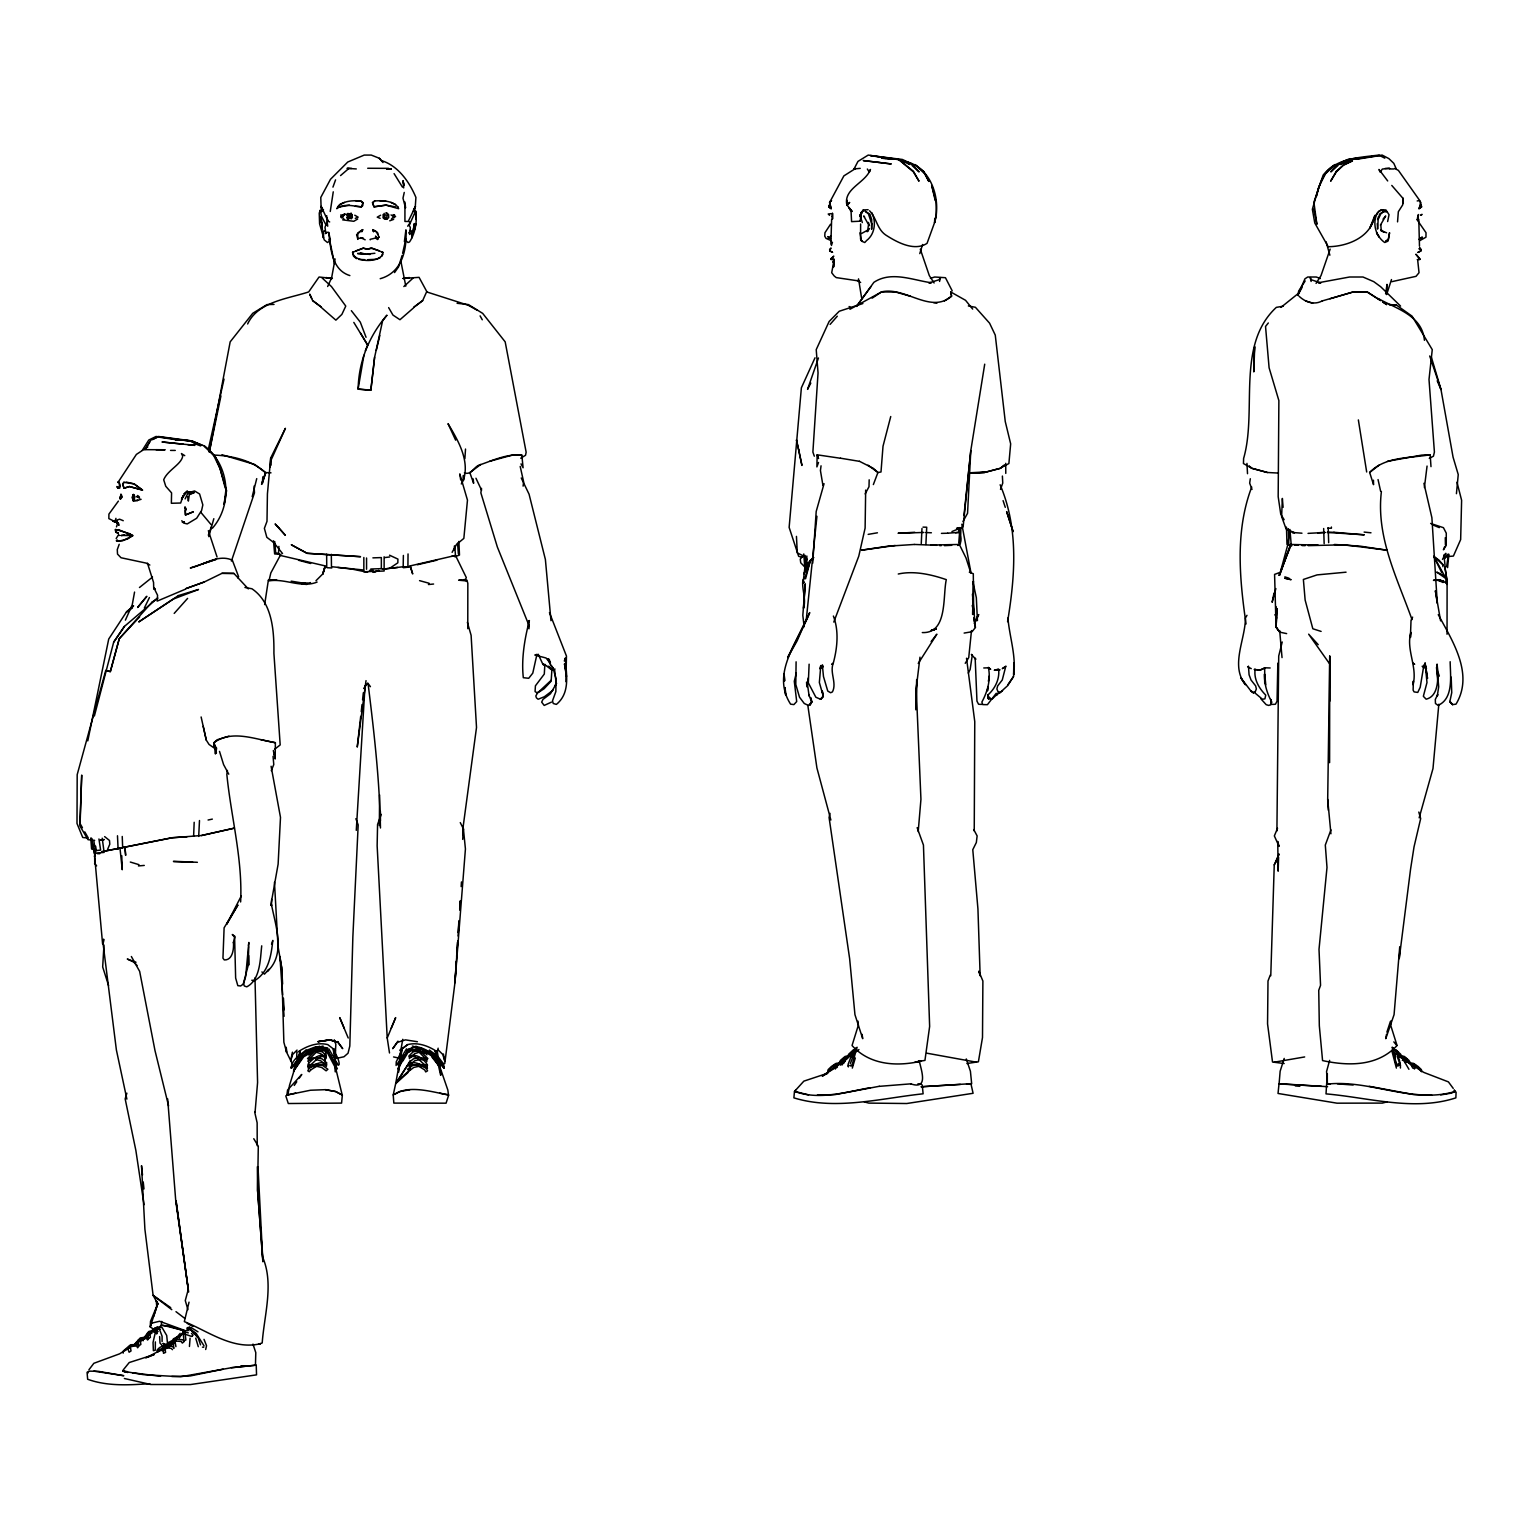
<?xml version="1.0" encoding="UTF-8"?>
<svg xmlns="http://www.w3.org/2000/svg" width="1540" height="1540" viewBox="0 0 1540 1540"><rect width="100%" height="100%" fill="white"/><g stroke="black" fill="none" stroke-linecap="round" stroke-linejoin="round"><path stroke-width="1.5" d="M240.625 901.959C242.723 858.954 231.058 817.028 226.842 774.505L227.4 770.443M1276.91 830.946L1278.72 656.001L1282.223 641.988M1327.307 1084.256L1327.307 1073.63L1326.017 1093.881C1368.406 1097.52 1414.047 1111.553 1455.858 1097.866L1456.089 1092.014M1329.598 762.685L1329.732 656.078L1327.692 799.491L1330.926 833.775M102.602 943.904L94.749 857.626M1275.967 618.233L1276.005 606.568M1427.06 466.062L1424.404 487.545M1447.042 634.249L1447.1 580.734L1444.77 566.354L1446.002 573.958M155.347 1341.898L155.29 1350.176L153.384 1350.696L153.037 1342.495L155.655 1331.08L156.656 1333.948L157.311 1332.851L153.403 1330.483L148.764 1331.503L143.143 1338.857L143.162 1340.801M182.99 1331.503L183.972 1340.878L185.878 1339.954L184.896 1331.657M974.243 830.946L974.762 721.606L966.523 658.215M1248.459 666.127L1249.075 674.751L1251.057 680.064L1255.658 685.897L1256.37 688.957L1255.158 691.903L1253.387 692.75L1250.711 690.729L1240.855 677.87L1245.456 684.722C1230.017 665.626 1245.437 639.447 1245.417 618.002L1246.996 615.307M1313.851 208.94L1316.893 224.32L1313.889 202.26L1323.149 175.117C1336.393 158.158 1359.204 157.542 1378.781 155.078L1384.806 158.177M1446.772 584.449L1447.1 580.734M188.188 1328.539L190.575 1327.615L189.362 1328.192M379.341 825.652L379.61 794.967M971.682 1083.833L970.412 1071.243L966.273 1058.943M408.042 553.938L407.908 567.201L403.326 567.721M865.673 490.105L865.114 528.104L858.762 556.19L833.794 622.064M833.775 258.662L833.66 266.959L833.949 262.281M1410.39 637.483L1411.025 620.37L1412.623 617.116M403.172 566.778L403.384 555.44M915.8 709.805L916.666 679.544M1276.044 861.707L1279.066 854.007L1274.254 864.845L1270.77 975.763M271.656 899.399L271.483 905.751L271.464 904.558C275.583 925.887 286.017 954.569 267.228 971.528L268.922 969.334L264.457 974.146L261.916 971.952M809.116 664.183L808.327 682.855L815.854 697.235L820.512 699.256L823.303 696.311L819.357 682.528L820.801 665.53L819.877 668.572M869.176 479.806L869.003 486.698L865.153 493.936M972.587 614.46L973.492 581.235M916.05 708.015L916.858 680.045M958.765 542.85L959.978 527.643L956.552 528.22M248.729 946.676L248.19 965.522L243.397 983.54L244.34 985.985L246.785 986.832C260.453 979.767 260.202 958.9 261.723 945.829M796.103 661.815L795.795 684.472L799.529 697.235L804.265 703.491L808.404 705.435L811.696 701.971L808.769 694.521L809.135 695.965L807.461 684.376L808.173 678.043M960.421 543.447L960.902 528.355M296.642 1058.827L296.873 1052.128M410.025 1068.914L410.294 1061.002L395.664 1083.679L393.22 1094.921L393.836 1103.102L446.08 1103.179L448.621 1095.229M187.514 1330.733L187.668 1328.789L191.287 1327.692L197.986 1331.831M123.181 1353.14L123.258 1351.023L130.573 1344.767L137.618 1344.516L138.638 1346.383L137.618 1347.808L136.694 1346.037L129.841 1346.383L124.836 1350.599M233.464 942.442C233.926 948.582 232.81 960.382 224.263 959.94L222.953 958.169L224.109 927.812L237.93 904.981L226.746 924.173L241.241 896.03M120.967 494.321L120.178 499.153L120.948 494.321L121.949 497.535L121.41 494.744M193.617 836.182L194.175 822.302M565.931 681.681L566.451 656.059L549.453 612.593M356.452 258.662L353.488 256.141L352.564 252.329L363.228 248.19L367.694 249.211L372.18 248.19L382.844 252.329L382.921 254.35C377.666 263.07 356.221 261.993 353.161 254.196M1386.616 293.639L1387.02 284.361L1385.615 293.87M1399.745 946.696L1394.066 1014.668L1385.769 1038.672L1386.501 1034.341M333.256 191.826L330.253 211.481M1277.834 663.163L1277.045 701.201L1275.409 704.261L1272.444 704.415M921.266 543.524L921.979 528.49M925.887 544.467L926.714 527.219L922.999 527.123M198.698 836.432L199.488 820.531M278.528 553.091L278.913 546.411M934.78 218.295L934.53 222.722L927.042 243.359C914.24 251.752 896.838 242.203 885.558 234.888C877.069 228.998 876.472 217.948 869.58 210.807M152.941 1330.56L157.022 1327.018L162.047 1327.519L166.705 1335.469L167.552 1343.919M356.279 830.349L365.038 685.704M1400.438 1068.029C1400.534 1060.829 1397.281 1052.802 1392.43 1047.469M457.803 940.728L454.935 982.79L444.791 1063.447L443.097 1063.793M458.092 936.012L458.978 921.902M459.709 910.14L460.287 900.727M461.153 886.616L461.461 881.919M456.321 961.268L454.935 982.79L465.427 848.944L463.405 828.809L460.267 822.591M456.629 956.475L457.553 942.134M458.15 932.566L458.92 920.612M459.69 908.658L460.152 901.478M398.571 1070.146L399.014 1063.543M399.303 1059.154L402.749 1039.307M1005.928 666.127L1002.309 668.649L1005.697 666.628L1002.27 679.987L997.67 685.897L996.9 688.957L998.093 691.903L999.845 692.75L1007.661 685.647L1013.474 676.599C1016.65 656.733 1009.566 637.522 1007.911 618.002M1448.87 554.227L1447.6 567.625M394.336 217.333L394.51 214.792M463.733 475.436L463.425 480.23L461.307 483.964M464.887 458.631L465.523 449.045M812.716 563.197L816.2 511.453L824.054 483.695M1410.524 637.175L1410.852 632.382C1405.808 649.803 1417.763 666.974 1413.046 684.722L1413.374 681.007L1413.123 690.132L1414.105 691.903L1417.763 692.423L1420.207 687.264L1423.923 664.856M1014.013 668.668L1013.609 674.578L1013.84 662.739M262.82 476.822L262.339 483.464L265.554 472.645L254.697 464.464L221.972 454.743M871.794 212.674C876.337 221.664 874.951 234.176 866.635 240.49L864.768 242.512L861.553 241.164L860.552 238.97L860.629 223.993M859.994 232.79L861.149 239.316M1419.476 246.246L1418.802 219.354M860.206 168.361L854.046 168.938L857.972 161.411L868.213 155.078L898.648 159.467L910.044 164.549L909.004 163.875M189.439 1346.461L190.094 1338.183M1400.11 947.793L1399.225 958.688L1410.582 869.06L1414.028 846.904L1420.669 818.587L1418.802 812.042M325.864 1051.705L325.113 1061.002L325.768 1050.261L321.206 1049.087L316.566 1049.664L307.519 1058.557L309.039 1059.482L317.74 1050.684L325.267 1050.781L323.747 1050.088M1391.005 1021.155L1390.659 1025.159L1397.05 1045.525C1377.703 1066.431 1348.52 1066.238 1322.571 1060.579L1319.318 1025.736L1318.74 990.316L1320.55 985.331L1319.01 949.391L1326.999 867.463L1325.305 845.056L1330.964 829.848M255.062 1112.342L257.584 1082.505L254.986 977.919M918.206 831.562L920.939 799.318L916.223 688.38L919.996 657.176M816.932 516.266L806.151 620.87M794.447 1091.591L793.889 1097.866C835.546 1110.667 880.957 1098.289 923.115 1093.804L922.229 1085.007M1438.822 704.242L1432.989 768.537L1419.168 817.836M94.614 850.831L94.729 862.131M216.081 747.169L215.446 753.984L214.041 742.646L217.121 739.778L228.998 736.159M987.871 686.705L987.487 690.806L988.025 686.648M342.342 1095.075L341.572 1103.102L288.307 1103.525L285.766 1095.825M248.479 945.579L248.845 942.442L245.669 976.437L243.57 983.887L240.644 985.985L237.815 985.658L235.639 978.035L234.619 937.283L232.27 934.491L234.985 936.435L233.31 942.692M1456.436 493.685L1458.245 474.57L1453.067 457.149L1440.978 389.505L1431.507 357.627M462.751 835.412L463.405 828.809L462.712 839.377M409.64 221.722L409.293 225.109L415.569 211.153L413.779 209.536M971.49 630.572L968.737 657.599L965.234 663.317M963.982 515.322L970.797 450.566L984.715 364.172M1278.989 1084.083L1278.027 1093.458L1337.009 1103.179L1382.342 1103.102L1386.924 1101.909M126.877 1099.117L116.386 1049.953L103.122 944.001L103.642 939.265M360.707 716.35L357.242 747.073L366.019 680.641M361.245 711.634L362.035 704.55M362.574 699.815L363.363 692.731M120.197 497.535L120.62 495.938L121.102 498.306M132.594 496.785L133.095 499.153L133.095 495.938M161.238 1325.459L161.719 1321.397M1007.583 621.698C1015.091 575.979 1018.806 528.586 1000.134 484.773M805.035 566.451L803.014 583.275M225.86 490.336L224.109 504.369L226.592 490.683L220.066 468.603L215.273 456.514L204.243 445.945L191.634 440.883L158.466 436.475L150.92 440.036L144.779 449.661L165.126 449.757L156.079 449.719M103.122 944.001L103.7 939.458M1421.016 250.808L1417.974 252.406L1421.016 250.808L1419.88 248.017L1419.226 248.864L1419.88 248.017L1421.189 249.461M523.1 486.139L523.639 481.866L520.193 466.428M103.969 945.021L102.68 966.966L108.589 985.562M404.404 241.588L405.925 229.845C407.099 249.711 402.113 272.619 380.207 278.702M821.051 465.811L820.435 470.547L822.938 485.427M298.048 1051.878C306.71 1046.122 317.221 1041.983 327.731 1044.601L333.391 1048.913L336.182 1070.223L342.188 1094.921L335.758 1091.533L325.614 1089.665L310.464 1090.243L286.864 1095.075L287.576 1090.012L301.763 1074.458L299.261 1078.115M398.629 1072.206L399.63 1065.218M400.997 1055.901L401.998 1048.913L407.677 1044.601C418.149 1041.964 428.678 1046.045 437.302 1051.839L438.149 1048.182M1250.307 478.748L1249.671 483.137L1252.001 489.45M1446.618 566.701L1448.409 554.304M386.867 315.315L382.632 320.724L374.605 357.261L370.832 390.275L358.146 389.177C358.608 361.65 369.003 336.182 386.81 315.353M481.539 488.373L480.865 492.858L497.362 547.047L529.067 625.606M1289.788 531.223L1287.652 545.275L1280.837 570.358M1418.109 216.909L1418.109 215.369M1418.302 216.139L1417.532 217.737M287.98 1094.574L289.52 1085.276L300.242 1050.781L299.01 1057.884M832.158 216.139L832.274 216.909M185.147 498.883L188.053 492.896L194.541 490.952L199.603 493.994L202.837 504.889L201.605 510.472L196.677 518.249L187.226 523.927L183.703 523.08L181.797 520.712M264.649 604.585L268.364 580.214L276.661 579.714M374.605 357.261L370.87 390.159L358.108 389.043L363.902 355.259M1388.445 239.316L1385.769 241.26L1388.445 239.316L1389.561 232.713L1387.944 241.164L1384.73 242.512C1375.336 236.005 1372.082 222.799 1377.472 212.674L1381.226 209.709L1385.942 209.96L1389.042 214.695L1387.636 221.548M409.293 1052.205L411.238 1049.664L418.842 1049.664L427.889 1058.557L426.368 1059.482L417.667 1050.684L410.141 1050.781L411.661 1050.088M861.399 212.751L860.129 221.028M270.79 905.404L278.124 864.132L280.492 817.374L271.098 766.265M802.802 580.638C801.82 589.916 806.402 598.675 803.514 608.3L805.285 583.853L802.821 615.307L804.149 626.78M134.558 592.072L132.248 604.758L125.395 620.139M335.085 258.932L331.639 277.758L327.654 286.517M528.663 620.755L528.47 627.223M988.372 681.257L989.354 675.868M1436.493 667.378L1437.956 682.855L1437.109 664.087C1438.091 674.616 1439.938 695.926 1426.156 699.179L1423.345 696.311L1426.983 682.528L1425.077 662.816L1427.503 678.466L1425.597 665.954L1426.444 668.572M1417.782 261.03L1419.033 272.715L1416.03 276.334L1391.833 281.666M95.268 852.794L94.517 856.644L95.442 852.659M292.408 1052.186L290.617 1061.079L292.658 1054.496L297.047 1050.088M87.78 740.875L108.724 639.042L126.415 612.054L133.576 605.701M462.982 827.904L476.514 727.457L471.105 635.288L467.371 622.353M1274.023 593.073L1272.136 602.275L1275.871 588.588M220.913 395.992L209.286 452.202L230.172 341.861L252.753 313.294L267.036 304.574L274.024 304.419M404.25 192.442L402.98 198.198L405.521 207.919L405.155 203.511M205.686 1349.502L206.533 1345.71L204.012 1339.357M855.316 1057.961L852.313 1068.106M1302.186 287.21L1297.739 295.372L1298.72 290.964L1305.15 280.992M208.689 447.813L224.031 379.071M1316.758 195.907C1319.049 183.838 1324.015 171.017 1335.122 164.549L1325.362 173.924L1318.702 187.206L1312.369 209.286L1314.775 222.973L1328.192 246.727C1347.808 246.477 1371.12 237.198 1374.874 215.369L1369.869 228.055L1375.316 216.12L1379.282 210.807L1383.324 209.96M402.614 253.272L405.617 240.124M415.146 208.689L415.916 197.447C409.525 182.086 398.09 165.588 381.323 160.564L379.379 158.293L371.275 155.078L364.248 155.078L347.771 162.008L330.522 179.256L320.782 197.447L321.128 208.689M393.913 217.91L393.836 216.562L391.468 219.007M830.041 813.37L829.078 817.49L849.637 958.688L854.95 1014.668L862.708 1038.672L862.111 1034.341M376.28 350.331L379.841 335.45M796.315 672.903L794.293 681.257L796.7 701.547L793.909 704.588L790.597 704.165C770.462 672.865 798.702 641.044 809.732 612.593L787.652 657.58L797.085 640.929L807.576 616.809M939.554 281.454L940.478 277.604L938.919 279.799L928.89 282.936L931.392 282.763C912.797 280.184 891.313 270.713 873.873 282.34L856.49 306.441L870.966 286.575M189.035 1302.147L184.338 1321.609C208.401 1331.388 233.175 1350.426 260.568 1343.669L258.662 1344.189L262.204 1342.918C264.206 1315.256 274.139 1283.609 262.628 1257.179L257.565 1190.381L257.373 1166.743M830.118 237.949L830.676 235.678M185.358 510.568L185.455 514.957L193.231 511.838L185.455 514.957L184.973 506.833L186.109 510.048L185.512 507.776M94.364 716.042L113.691 642.122L124.432 626.395L157.677 598.078M252.194 496.669L256.737 478.632M529.413 620.543C524.562 638.831 521.251 659.101 523.311 677.696L528.721 678.293L532.782 673.134L536.94 654.365L534.823 655.039L546.065 658.004L550.319 663.336M890.736 416.531L883.017 446.215L880.996 471.991L878.012 472.511L873.353 468.353L859.397 461.269M1251.712 487.025C1235.08 530.896 1239.469 578.597 1246.053 623.989M351.216 213.348L346.769 214.522L347.963 218.93L352.391 217.737L351.178 213.348M384.23 213.348L382.998 217.737L385.847 219.354L388.677 217.737L388.638 214.522L385.847 212.924L387.483 213.348M805.555 578.79L810.444 560.271L813.601 557.596M405.328 241.26L406.252 239.316M188.65 1292.002L176.041 1200.699L188.265 1289.481L185.281 1300.549L187.919 1309.674M1329.617 1060.386L1326.575 1071.494L1327.422 1084.083C1370.388 1079.463 1413.046 1104.257 1455.204 1091.437L1454.261 1090.185L1455.204 1091.437L1451.354 1093.13L1440.708 1094.921M310.041 1053.899L310.464 1052.378L309.29 1053.649L311.735 1053.225M1278.893 575.325L1291.213 544.794L1289.943 529.49M1396.607 1065.815L1398.436 1063.447M208.747 536.613L213.829 518.711M322.919 574.054L325.19 566.451L322.745 573.958L315.969 580.734M854.469 1052.802L850.388 1063.447M84.777 831.889L88.3 838.068L82.736 837.49L77 823.457L77.193 774.659L105.702 670.574L110.283 671.671L119.273 638.657L152.056 602.14M1445.771 583.005L1446.079 578.616L1433.759 556.383L1439.053 560.194L1443.057 564.756L1442.884 566.701M126.877 1093.169L125.163 1098.886L135.867 1150.457L144.028 1204.704M458.381 553.938L457.553 543.216M378.108 237.622L377.512 239.566L378.782 237.025L377.589 232.713L373.45 230.095L376.414 231.616L377.762 234.581M322.745 573.881L324.94 566.528M919.784 253.619L922.576 244.494M402.113 255.447L398.648 266.709L394.548 272.58M831.446 245.476L832.447 242.261M293.813 1064.467L291.368 1068.106C291.233 1059.693 300.531 1054.958 305.998 1050.011M142.277 450.354L148.783 440.036L156.041 436.475L189.073 440.883M383.056 214.522L384.23 218.93M1284.206 1058.423L1280.144 1071.243L1279.086 1083.833M115.962 518.345L115.192 520.712L119.6 519.192L123.258 520.712M1386.635 294.564L1391.486 279.548M151.632 1322.668L150.246 1326.922L155.27 1330.348M153.711 1316.276L157.869 1303.514L150.516 1321.359L150.246 1326.922L156.753 1306.555L156.252 1300.549L157.985 1303.841M806.537 566.528L804.111 573.958L806.902 564.834L806.825 556.017M1386.886 1032.166L1390.447 1021.328M116.482 526.872L117.541 523.658L116.559 520.712M271.541 944.212L272.811 940.42C271.213 955.32 268.711 972.337 254.543 980.672L251.79 980.249M329.137 239.316L329.233 241.337L327.462 242.512L324.247 239.894L319.589 223.839L319.242 213.174L320.185 210.229L323.477 209.709M347.905 216.139L349.522 214.522L350.966 215.369L349.522 217.737L347.905 216.139L349.522 217.737M564.333 661.045L565.334 658.004C566.066 673.596 570.859 692.538 556.383 704.415L553.245 703.491L552.494 700.873L555.863 691.576L556.036 678.793L552.995 667.725L550.627 665.53L548.086 658.677L550.126 662.97M1377.549 219.527L1378.724 216.024M133.441 494.321L132.113 497.535L133.441 500.75L134.769 497.535L134.134 494.744L133.364 500.75M851.697 1056.767L855.894 1049.24M834.103 259.933L831.696 272.715L834.16 275.93L836.259 277.604L859.262 281.012M1330.156 249.114L1320.993 275.641L1316.065 283.379M818.452 357.992L807.557 389.351L810.81 383.075M1397.242 1053.225L1397.781 1051.705L1395.933 1050.434L1397.261 1052.725M208.323 535.227L211.346 526.757M1000.5 489.393L1002.752 483.06L1002.386 476.053M1406.289 1060.329L1405.404 1062.446L1406.771 1058.981L1404.75 1057.614L1402.343 1060.406M332.948 187.129L335.566 179.872M265.631 473.146L261.569 484.388L265.554 472.645C251.925 460.248 231.462 455.532 213.502 455.089M381.246 814.352L377.57 824.497L377.146 845.807L387.214 1037.999L389.505 1052.975M231.404 561.118L254.466 492.858L254.1 486.062M1279.451 575.306L1290.674 544.448L1292.06 544.717M818.51 462.481L816.893 466.909L817.163 454.82L840.59 458.285M353.815 322.418L367.656 344.998L365.327 350.793M873.353 484.58L877.935 472.491L867.982 465.157M1279.548 575.363L1290.655 544.467L1318.086 545.044M1270.288 975.013L1267.998 981.019L1267.555 1023.888L1272.521 1062.023L1284.168 1063.543M1404.018 1059.482L1404.538 1058.134L1406.501 1059.482L1404.461 1061.676M869.426 228.478L867.501 231.616L868.541 224.59L863.69 215.966L864.575 216.909M1405.308 1062.773L1406.078 1060.829M1444.751 546.507L1443.423 549.818L1446.253 545.353L1446.272 533.167L1443.442 527.681L1430.641 523.446M271.271 770.674L273.774 764.552L273.061 756.352M132.748 494.744L132.806 500.327M1277.526 828.27L1274.35 835.912L1279.066 846.403L1277.738 841.418L1278.162 871.178L1278.585 857.318L1274.254 864.845M387.214 1037.999L395.664 1017.632L391.179 1028.277M107.473 849.714L109.783 844.209L109.494 840.494L104.624 836.605M1297.739 295.372L1304.957 278.798L1307.73 277.007L1316.276 277.007L1320.281 278.528M832.428 213.348L832.428 218.93M270.925 460.422L285.42 428.312L270.713 457.996L270.231 467.351M815.026 357.8L801.378 387.811L789.135 527.412L798.663 556.344L802.436 557.307M183.202 495.63L180.642 503.022L171.363 503.272L171.575 492.877L165.762 486.274L163.702 479.768C167.475 470.22 181.508 464.368 182.721 456.09L181.451 453.549L184.742 455.647M247.632 323.978C257.854 301.705 287.807 298.798 308.674 291.926L319.05 277.007L331.966 278.432M978.593 614.633L974.454 623.585L978.593 614.633L975.629 620.659M183.087 495.841L181.489 499.21L187.36 491.01L183.895 494.147L186.879 491.606L191.076 492.03M857.068 1047.219L852.467 1063.62L851.659 1065.661L849.868 1065.391L850.985 1065.738M1417.878 218.93L1418.513 214.522L1417.262 219.354M852.159 1065.815L852.813 1064.467M1414.471 1068.952L1416.011 1065.738C1414.375 1061.83 1409.658 1068.144 1414.009 1068.452C1417.378 1066.893 1413.412 1062.388 1413.143 1066.161M144.317 608.05L149.438 597.539M832.562 213.348L832.562 218.93M400.496 1053.399L396.261 1061.772L396.107 1065.487M996.264 693.269L987.41 704.685L982.712 704.588L981.885 702.048C987.602 691.46 990.894 679.852 988.391 667.378L990.682 669.322L988.622 667.802L983.752 667.975M968.275 673.096L970.142 669.496L972.298 655.039L971.374 654.365L975.802 659.351L975.167 658.177L976.957 701.124L978.574 704.261L981.577 704.415M280.973 554.092L270.828 572.957L268.961 580.907C285.054 578.116 301.262 588.492 317.086 582.082M293.986 1069.28C296.681 1060.694 310.445 1048.74 314.872 1048.413L313.255 1048.413M829.328 205.109L828.712 206.88L831.196 208.689L829.617 202.433L843.881 175.887L855.624 168.438M401.093 1060.155L403.961 1054.823M402.517 1060.502L398.052 1068.779L408.196 1049.087L415.377 1047.219M155.059 1329.559L157.33 1331.157L154.501 1328.616L158.12 1331.58M406.579 1048.836L397.455 1063.87L399.726 1062.35M1445.175 558.288L1447.35 554.323M1442.48 559.405L1445.848 553.303L1443.577 556.556M963 521.463L967.543 513.301L970.797 450.566L963.116 526.911L951.932 531.569M452.106 552.34L456.475 544.505L463.848 538.403L467.467 500.115L459.786 473.897L460.691 479.941M1414.105 1068.279L1415.048 1066.585M113.71 642.161L124.432 626.434M381.901 256.064L382.247 254.196M402.787 1061.079L409.043 1050.684L416.897 1049.163M413.548 209.613L415.492 206.399L408.216 221.452L404.924 221.452L404.943 202.048M1380.437 225.109L1385.711 215.966L1383.074 219.103M116.174 538.557L118.465 534.842M343.593 215.215L341.899 215.638L344.864 213.694M1395.336 1055.092L1396.241 1053.649M918.244 663.451L936.859 634.172L931.142 641.564M831.465 200.662L829.54 202.472L831.08 208.651L828.712 206.88L829.406 205.147M134.981 1344.94L139.543 1339.531L146.531 1338.433L147.571 1340.031L148.552 1338.761L147.436 1336.913L140.275 1337.913L133.422 1345.537M179.218 1338.125L183.722 1331.08M119.215 544.294L117.271 549.626L117.521 554.111L121.044 557.75L145.973 563.062L149.842 565.045M123.181 1369.984L129.225 1362.534L154.135 1354.584L147.936 1357.125M177.524 1336.662L180.18 1333.351M841.957 1065.064L847.962 1055.92L856.471 1047.816M144.779 449.661L149.63 442.288M370.235 239.816C368.272 238.796 378.301 238.97 375.567 236.101L376.492 238.892L375.741 236.602M117.906 482.521L136.386 454.416L147.821 446.889M294.256 1085.43L296.758 1081.773M302.937 1056.517L293.466 1071.243L303.707 1056.767L316.72 1049.337M1007.872 684.722L1013.474 676.599M237.853 577.866L238.623 576.769L232.348 560.194C218.083 553.707 204.089 564.968 190.325 567.971L216.351 559.27L202.972 563.736M397.975 1041.136L392.719 1048.663L397.281 1042.407L405.482 1039.866L417.398 1041.733M407.696 226.207L408.716 224.763L410.314 227.381L409.813 234.484L408.966 232.463L409.986 233.56M830.522 224.263L824.959 232.713L824.766 236.178L826.037 238.373L831.369 240.74M187.688 1328.288L189.67 1327.018L187.437 1329.213L188.958 1330.656M829.579 249.461L831.003 248.017L829.675 250.808L832.505 252.329L829.675 250.808M855.817 1048.239L852.737 1052.378L848.174 1064.14L848.367 1066.912L848.328 1065.314M363.671 688.515L367.733 683.048L370.428 686.686M88.897 1369.811L93.844 1363.304L119.6 1353.833L146.916 1336.739M123.97 482.367L122.661 484.041L124.009 488.238L129.399 486.544L142.431 490.047L134.057 483.849L126.165 482.058M118.388 501.097L108.916 514.11L108.859 518.595L118.676 523.504L116.328 522.137L119.004 525.352L116.848 521.04M192.115 1336.239L193.058 1335.045L191.48 1333.351M137.676 607.337L146.839 596.288L137.676 607.453M1268.325 322.976L1265.534 326.442L1269.095 367.771L1278.874 400.592L1278.181 496.65L1280.76 514.225L1284.129 519.692M149.823 1332.774L155.386 1327.692L156.291 1328.115L152.499 1330.733L156.753 1328.539L160.372 1329.289M174.193 613.401L187.591 598.406M176.638 1337.24L175.156 1342.149L175.926 1346.634M120.678 499.153L120.12 497.535M957.803 545.468C963.328 543.139 959.69 532.494 957.88 528.162M803.63 555.209L800.242 559.174L800.742 562.812L806.113 568.299M146.512 1335.392L149.707 1331.657L155.501 1332.177M997.246 669.592L1000.038 669.842L994.301 670.266L998.613 669.072C999.864 678.947 995.129 688.688 987.737 695.118L988.507 698.833L992.222 698.929L999.094 692.403M996.553 695.368L999.248 692.23M830.099 324.401L837.298 316.2M294.833 1063.447L301.089 1056.517M117.156 539.924L116.424 540.829L118.214 541.079M337.606 206.841C343.228 200.585 352.833 200.45 360.687 200.912L362.959 202.645L361.438 206.841C353.199 206.245 344.055 203.01 336.76 208.689L339.859 204.416L344.44 202.472M310.041 1051.955L308.866 1055.092M795.66 1090.243L794.563 1091.36C818.991 1100.503 845.576 1092.091 870.196 1087.721M551.282 680.179L539.038 691.576L536.94 692.75L535.073 691.576L535.419 685.82L544.294 674.058L544.871 664.337L545.391 665.357L543.023 664.587L538.211 654.25M139.659 616.847L119.273 638.657L110.38 671.556L105.663 670.458M959.516 544.794L966.023 557.981L970.778 572.784M866.731 231.52L868.502 229.672L861.476 233.56M1373.468 480.211L1373.545 484.657L1369.657 472.472C1384.961 456.437 1409.87 458.246 1430.179 454.743L1430.987 466.639M1369.657 472.472L1378.993 465.195M351.178 218.93L352.352 214.522M416.82 1047.393L416.05 1048.143L418.668 1049.337M158.755 1327.807L161.45 1325.151M139.543 1339.531L135.847 1342.995L136.752 1342.149M848.02 1056.767L855.47 1049.799M346.731 214.522L348.002 213.348M403.846 286.575L413.317 277.855M853.199 1050.684L846.172 1059.405L848.752 1054.149L853.564 1049.664M832.255 664.087L833.275 663.163C837.356 647.994 839.069 630.842 833.39 616.038M848.54 1057.249L839.993 1064.987L845.364 1060.675M1338.087 165.396L1330.887 171.903C1337.259 161.892 1349.04 157.831 1360.475 158.293L1347.77 159.467L1340.031 164.202M413.663 307.788L399.957 319.723L392.95 315.065L388.638 307.615M340.552 175.579L348.849 168.457M133.403 606.183L126.415 612.054L132.344 608.05M168.745 1347.154L176.041 1341.051L162.008 1350.773L167.052 1348.058M408.1 1072.437L395.664 1083.679L401.998 1048.913L399.9 1050.357L407.696 1044.563M813.621 557.673L806.941 564.756L807.48 566.701L806.941 564.756L810.444 560.271L805.228 577.173L802.918 580.137L804.477 582.582M1274.235 1062.196L1304.669 1056.94M397.801 206.841C392.219 200.585 382.536 200.431 374.701 200.951L372.526 202.702L374.028 206.784L385.963 205.147L398.648 208.689L397.782 206.784M830.946 258.662L833.775 256.141L830.734 259.432L833.467 259.683M1280.933 307.403L1298.374 293.409M203.723 1347.231L202.452 1347.134M139.466 587.51L152.518 577.077M1418.995 239.316L1422.402 237.102L1420.65 237.949L1422.575 238.2M301.84 1056.767L312.543 1050.242M1379.32 214.272L1384.229 211.153L1380.803 213.848L1378.165 219.431L1377.607 229.075L1377.28 223.589M274.832 749.095L280.184 744.937L273.908 653.287C274.159 630.842 272.272 602.506 251.925 588.761L244.918 587.471M374.701 200.951L372.507 202.645L373.95 206.841L386.039 205.109L395.588 206.88M129.88 1345.71L127.685 1348.405L129.11 1352.216L131.035 1350.946L130.169 1346.287L128.263 1347.654L130.457 1348.328M294.833 1065.314L291.272 1068.029L300.916 1055.766L305.401 1052.128L316.393 1047.219M835.257 1068.279L833.583 1065.738L834.565 1067.432L833.583 1065.738L835.469 1064.294L837.356 1067.181L835.373 1068.452M413.99 307.114L422.634 300.608M552.976 690.247L544.371 696.735L538.115 699.256L536.421 697.832L535.824 695.965L537.518 693L544.043 688.784L551.147 681.161L551.975 668.572L552.571 669.842L548.086 666.204L551.224 669.496L554.689 670.266L556.132 683.375L555.035 685.993L556.556 683.279L550.454 693.77L542.927 699.429L541.676 702.144L544.197 705.435L551.397 702.144M999.845 692.75L1002.54 690.729M341.495 217.91L344.767 214.445L342.323 215.638L344.941 214.445M413.952 307.153L422.653 300.647L426.599 291.888L468.16 305.209L476.861 310.021M151.093 1333.524L141.661 1340.551L152.364 1330.907L157.388 1329.136M858.954 1049.568L822.283 1076.152L827.846 1073.188L803.861 1081.138L794.563 1091.36L808.519 1094.901M397.455 1064.814L401.671 1061.676L407.85 1050.184L412.508 1047.816M152.075 602.159L157.677 598.117M831.639 664.337L833.275 663.163C829.425 672.576 837.106 682.971 832.428 691.903L830.638 692.75L827.75 691.056L823.476 676.522L822.341 664.856L823.13 666.801L819.973 668.649M944.444 300.935L951.566 296.161L950.815 292.022L965.542 300.3L972.683 309.097M1420.765 215.292L1422.074 214.368L1420.977 214.946M836.586 1066.161L835.469 1064.294L833.91 1066.412M138.254 1340.878L140.178 1339.531L140.852 1344.439L138.908 1345.787L137.984 1340.378L139.948 1339.03L142.604 1339.781M844.363 1062.773L842.707 1058.981C847.712 1056.19 840.609 1059.713 844.786 1061.676M152.402 1329.636L157.369 1327.442L159.833 1330.233L162.085 1336.239L162.104 1341.552M382.709 569.146L389.716 568.299L397.84 562.812L397.917 559.097L389.543 555.209M315.2 1048.317L323.073 1046.045M872.14 298.163L881.554 291.888C905.019 286.248 930.603 314.41 951.585 296.2L950.777 291.984M341.245 216.813L343.94 215.042M380.38 257.584L376.588 259.278L367.694 259.702M186.821 1328.192L188.034 1327.442L196.196 1333.448L204.05 1345.864M480.73 464.464L469.835 472.664L473.627 483.31L473.184 478.921M1397.55 221.876L1398.339 211.731L1402.69 204.878L1402.979 198.371L1391.775 185.435M520.732 458.208L525.544 455.262L526.141 452.202L505.178 341.861L482.675 313.371L468.391 304.574L457.091 303.284M827.692 1072.514L833.833 1068.741M189.131 494.071L194.271 492.55L189.324 494.744L188.361 501.097L187.668 496.688M357.684 219.007L353.796 221.298L342.631 219.854M344.363 214.946L341.572 216.562L343.94 219.007M326.615 232.887L325.421 233.56L326.442 232.463L325.845 233.387L324.998 227.381L327.115 221.548L327.712 226.207M359.07 238.296L363.228 238.2L360.591 237.622L365.173 239.816M394.74 1094.324C409.409 1083.852 436.783 1093.419 447.428 1094.555L448.506 1095.094L447.832 1090.012L437.938 1061.272M860.071 221.202L851.582 221.625L851.081 211.731L849.002 207.592L852.121 211.481L846.827 204.878L846.865 200.316L846.827 204.878C843.419 188.458 865.345 183.106 870.447 169.458L869.311 172.153L867.347 169.034M835.777 1064.968L831.273 1067.509L827.885 1071.744L828.135 1069.626L831.523 1066.412L836.143 1063.37L840.994 1062.696M849.945 309.271L881.554 291.926L895.741 292.061L910.352 296.2M154.577 1329.213L157.542 1327.615M326.345 232.79L327.462 232.213M352.564 252.329L353.661 251.752M1001.289 467.602L1008.893 463.54L1010.663 443.847L1005.254 421.517L995.264 335.104L989.585 323.188L975.417 307.288L968.352 305.959M1429.293 458.381L1433.432 456.186L1434.414 452.048L1429.005 379.494L1432.258 349.638L1412.064 316.162L1396.357 304.997L1389.407 304.574M145.876 1357.972L167.841 1346.383L173.135 1342.418L158.389 1351.466L167.841 1346.383L185.301 1330.907L188.496 1329.732M172.519 1349.675L171.113 1348.328L163.625 1347.654L157.542 1350.696L158.659 1349.329L157.696 1352.216L157.022 1350.349C160.276 1344.978 167.359 1345.229 172.749 1346.538L174.02 1348.328M152.595 439.593L157.908 436.975L176.33 439.747M186.09 588.55L204.166 582.043L221.972 573.342L233.907 573.419L248.325 588.896M380.63 215.215L377.262 217.159L380.13 218.334M356.125 250.808L363.228 248.19L367.694 249.191L370.755 248.017L379.283 250.808M315.873 1047.816L319.608 1046.199M185.435 589.185L157.138 601.12L157.581 595.287L153.962 587.934L155.386 589.031M1349.733 160.41L1339.915 164.549L1351.331 159.467L1382.15 155.078L1388.888 158.62L1393.815 163.356L1396.28 168.938M1419.611 240.74L1425.963 237.198L1426.021 232.713L1417.012 219.681M426.869 1061.676L426.195 1058.384L418.668 1057.614L413.355 1058.885L408.62 1062.87L410.391 1064.39L414.606 1060.829L419.689 1059.482L426.715 1060.078L425.695 1058.712M141.102 499.307L137.387 500.423M393.22 1094.921L399.668 1091.591L409.813 1089.743M830.407 201.124L831.504 200.701M306.152 1050.434L315.969 1046.719L319.358 1048.143L318.588 1047.393M389.755 220.798L393.643 219.373M898.263 574.016C913.817 570.532 931.334 574.478 946.292 579.637C942.596 596.423 947.832 633.633 922.306 632.574M521.829 455.089C507.603 453.703 493.994 459.902 480.827 464.541C473.954 465.735 471.76 475.687 464.406 472.838M186.186 588.511L204.146 582.005M373.219 572.36L378.898 570.474L373.315 572.283M1322.225 300.897C1314.12 305.382 1305.265 302.09 1299.009 296.2M931.488 630.418L935.935 629.013L931.373 630.149M489.778 461.249L513.378 454.82L521.829 455.166L523.1 467.756L521.021 463.867M930.41 278.336L934.684 277.007L945.444 277.7L952.221 290.887M1329.983 298.779L1353.005 291.984L1367.193 291.984L1380.706 300.608L1367.193 291.926L1353.025 292.022L1322.206 300.935M1397.8 1065.738L1398.898 1065.391L1397.088 1065.661L1396.28 1063.62L1392.16 1047.219M454.82 556.806L459.478 555.035L458.901 541.406M348.752 214.792L350.369 214.792M1279.066 1083.91L1321.397 1086.355M339.801 206.918L349.445 205.147M828.308 238.2L829.887 237.776L827.808 236.602L830.56 238.296M458.631 580.214L466.408 580.907L464.291 579.463L465.042 580.388L466.312 577.596L455.494 555.44L410.102 565.931M436.821 560.194L417.359 564.756M385.847 219.354L387.445 218.93M847.789 1057.287L840.32 1061.599L837.24 1066.161L840.532 1060.329L844.998 1056.517L849.888 1055.246M124.682 534.842L121.256 535.612M295.68 1093.13L286.883 1095.094M307.442 583.352L310.483 582.582M862.881 303.534L839.242 311.253L829.117 321.494L816.219 349.638L818.048 372.892L812.889 452.048L814.313 456.186M451.605 556.383L455.494 555.44L454.762 546.411M161.2 1325.497L168.072 1325.979L184.723 1330.83L162.605 1325.151M151.748 1323.13L159.544 1321.262L184.819 1330.483M252.983 1344.093L255.794 1352.64L255.447 1365.249L231.289 1367.751L180.584 1376.799L143.22 1374.604L122.776 1371.139L127.82 1372.486M256.16 1365.133L231.289 1367.693M342.323 214.946L344.69 214.445M312.755 1051.454L317.49 1050.434L322.399 1051.955L326.364 1055.843L324.343 1057.114L320.705 1053.649L316.143 1052.205M335.855 1058.519L343.978 1056.767L348.04 1053.225L349.811 1046.045L352.853 937.051L358.185 824.92L355.875 818.702M208.073 820.012L212.347 819.107M311.138 1059.558L308.693 1060.078L309.713 1058.712L308.096 1061.503L309.194 1058.384L316.72 1057.614L322.053 1058.885L326.788 1062.87L325.017 1064.39L320.782 1060.829L315.719 1059.482M101.909 851.659L172.172 837.702L186.995 836.778M101.871 851.736L172.133 837.779L201.394 835.508L234.388 828.135L201.394 835.585M321.206 1048.143L325.999 1049.395M210.73 528.47L212.462 528.143C233.233 504.427 229.499 464.272 204.243 445.945L213.617 455.339L220.066 468.603L225.283 488.161M223.108 1369.195L190.171 1375.971L171.729 1376.471M100.485 840.224L104.219 839.55L100.447 840.147M403.365 278.432L419.072 277.354L427.1 292.157M861.63 550.126L888.214 546.161L914.26 544.467M868.156 534.38L877.434 532.801M861.591 550.203L895.144 545.468M964.136 633.075L972.048 631.727L975.417 627.492L973.954 618.021M1283.359 306.171L1276.333 307.365C1235.715 344.998 1257.487 410.468 1243.608 458.477L1243.454 463.54L1250.769 467.679M1327.422 1084.237L1330.483 1083.736M958.265 544.717L959.824 544.448L930.988 545.044M1387.425 461.307L1421.863 455.089L1430.179 454.8M1356.682 159.294L1379.84 155.578M879.244 1086.297L835.257 1094.574L817.336 1095.075M318.029 1041.733L330.022 1039.866L338.146 1042.407L330.022 1039.866L318.029 1041.637L329.868 1039.866L337.895 1042.311L342.708 1048.663L337.51 1041.521M403.403 278.49L409.428 277.604L402.941 278.432M388.6 168.361L367.714 168.264M1279.451 572.611L1274.581 574.401L1276.063 627.069L1279.779 632.151L1286.651 633.614M406.368 567.009L410.429 566.451L412.701 573.958L410.256 566.451M314.622 1049.24L318.337 1048.74M1417.435 259.625L1419.995 259.278L1415.953 254.35M404.096 566.624L382.69 569.222M367.694 254.023L374.894 253.272M1417.185 200.951L1419.187 200.662L1420.823 202.472L1419.11 208.651L1421.574 206.88L1421.17 205.109M404.423 567.201L410.429 566.451M955.474 532.801L959.786 532.282L947.697 533.206M1308.038 533.379L1325.016 532.455M864.287 1101.909L868.829 1103.102L906.752 1103.525L973.087 1093.285L970.912 1083.679L921.016 1086.778L960.382 1084.41M555.035 669.072L551.224 669.496L545.641 665.28M384.885 557.557L389.639 556.979M389.716 568.299L397.589 567.471M121.14 535.419L132.151 535.612M428.428 584.526L433.587 584.026M1417.397 259.683L1420.015 259.432M966.523 1084.083L970.912 1083.679M412.855 211.403L415.569 211.153L416.07 219.431L415.222 210.229C417.667 218.719 415.723 233.002 409.467 242.011L407.946 242.512L405.925 240.567M138.446 865.942L144.26 865.422M322.553 211.403L319.839 211.153L321.61 211.481L320.512 211.577L321.61 216.64L326.095 225.109M355.278 218.334L358.146 217.159L354.758 215.215M245.226 1365.864L240.625 1366.25L245.226 1365.999M133.691 500.75L137.792 500.423L132.902 500.673M1446.041 556.672L1453.394 556.075L1460.651 539.597L1461.614 500.269L1456.994 482.251M879.225 1086.355L910.91 1083.833M119.119 541.098L127.474 539.058L132.325 535.766L130.072 533.822L115.577 529.413L115.808 532.205L118.311 533.148L115.808 532.205L115.308 529.587L117.002 530.607L118.388 529.587L133.037 535.593L122.526 540.829L116.463 540.675M368.888 254.023L370.062 253.946M854.046 168.938L855.258 168.861M951.739 545.295L944.424 545.641M357.646 253.426L370.158 254.369L366.944 254.196M357.646 253.619L363.729 253.888M969.045 472.838L984.329 471.991M947.716 533.225L941.441 533.379M149.823 1383.69C129.148 1385.038 107.511 1386.462 87.645 1379.263L87.068 1372.236M1308.211 545.641L1343.996 544.794L1386.828 550.126M1317.682 532.782L1324.977 532.455M966.908 1063.543L978.4 1061.772L982.501 1037.498L982.886 981.019L978.805 971.201L980.152 975.763L977.938 908.966L972.779 849.695L976.341 842.515L977.13 835.912L973.761 829.598M914.76 532.282L898.07 533.264L923.885 532.455M268.364 580.214L275.987 579.887M1433.49 580.407L1438.071 580.214L1443.095 582.505M1346.056 572.187L1317.046 574.901L1303.379 579.463L1305.131 600.023L1312.831 628.763L1321.108 631.419M1431.699 1095.075L1413.585 1094.574L1369.214 1086.297M372.892 557.865L381.342 557.576L381.342 568.722M370.793 569.011L381.439 568.645M1434.163 579.868L1438.476 579.714L1446.33 582.851M910.91 1083.91C928.716 1089.935 921.344 1070.55 919.188 1060.637M1385.095 168.457L1389.696 168.361L1382.381 169.034L1380.148 172.153L1378.993 169.458L1387.694 180.95M1434.395 579.983L1443.673 581.061M93.844 1371.139L123.797 1375.72L98.387 1371.332L90.109 1371.158L88.011 1371.639L88.242 1372.833M369.504 570.378L373.065 570.243M1389.446 168.957L1393.989 168.957M137.503 497.208L139.389 496.939L137.599 495.514M1327.73 528.22L1331.407 528.22L1331.407 527.046M97.444 853.68L99.811 853.68M431.7 1056.767L439.054 1066.084C438.014 1058.923 422.499 1048.008 420.536 1048.413L429.583 1052.032M170.555 450.411L175.271 450.431M351.659 168.418L347 168.361L356.298 168.938M221.952 573.303L233.868 573.457M173.462 861.284L197.39 862.304M1302.032 545.564L1305.169 545.641M914.24 544.448L936.667 545.314M173.597 861.63L192.635 862.169M1334.429 544.467L1360.224 546.161L1386.847 550.203M1270.154 667.975L1265.226 667.802L1260.047 670.266L1254.234 669.496L1255.158 669.072C1253.599 679.198 1258.969 688.265 1265.745 695.118L1264.918 698.833L1262.454 699.256L1254.157 692.288M132.113 535.343L126.973 534.842M358.82 259.432L364.749 259.683M925.771 532.532L931.392 532.782M459.382 579.887L466.986 580.214L467.833 583.429L467.775 628.666M1380.726 230.423L1386.597 232.79M355.586 200.701L360.668 200.951L362.882 202.702L362.786 205.609L361.438 206.784L355.336 206.283M265.939 472.588L271.002 472.838M939.554 545.564L941.229 545.641M1249.306 466.274L1251.885 468.353L1267.42 472.491L1278.412 473.069M1327.595 1086.682L1279.663 1083.736M438.111 1063.543L441.441 1063.716M1389.176 304.612L1396.357 304.997M327.154 567.721L331.793 567.971M831.523 213.598L828.231 214.022L829.56 215.292M1301.974 533.206L1292.079 532.455L1294.582 532.782L1286.092 528.932L1281.627 516.593L1282.358 498.421L1283.109 507.334M94.903 849.252L91.591 849.021L90.745 838.029M325.594 1089.743L335.739 1091.591L340.648 1094.305M379.783 200.701L385.789 201.124M1294.486 545.044L1298.105 545.295M279.375 554.265L274.64 553.938L273.485 540.809M306.248 583.275L301.513 582.928L307.692 583.429M1337.451 1083.833L1353.121 1085.026M331.312 554.304L331.466 566.701L363.44 569.993M301.859 584.026L306.922 584.449M1295.332 1085.931L1299.818 1086.297M448.506 1095.094L439.728 1093.13M1364.132 532.089L1370.985 532.801M94.652 840.359L87.992 839.685L79.849 825.825L81.716 775.082L80.099 823.611L82.448 827.75M160.545 1376.317L132.498 1372.756M183.144 444.155L161.989 441.98L194.906 445.349L187.861 444.637M337.799 567.471L352.679 569.146M868.117 209.709L863.42 209.96L860.937 212.751L860.244 216.139L862.342 222.569M332.39 278.432L325.903 277.604L331.909 278.49M124.143 1371.216L127.339 1371.639M321.976 1047.142L327.635 1047.893M417.07 1048.74L420.786 1049.24M933.683 302.687L936.955 303.149M429.121 583.275L419.554 580.638M1408.657 1062.696L1413.45 1063.37L1417.994 1066.412L1421.381 1069.626L1421.612 1071.744L1418.302 1067.509L1413.874 1064.968M419.015 1047.219C429.467 1049.991 439.439 1058.596 444.117 1068.029L440.575 1063.447M969.315 572.187L973.299 573.727L973.646 612.535L972.606 598.559M139.004 864.672L130.323 862.053M118.657 535.265L119.716 535.419M291.195 581.157L301.513 582.851M917.975 1083.736L921.478 1084.41M840.532 458.208L859.378 461.326M893.393 159.294L870.524 155.578L902.382 159.467L911.796 163.875L919.091 171.903L912.007 165.396M325.286 565.931L279.972 555.363M1312.696 303.149L1305.574 300.935M274.197 754.292L275.179 758.97L275.371 742.665C255.64 739.47 231.924 729.363 214.041 742.646L216.37 753.041L214.041 742.646L213.906 745.938L216.716 748.267M166.205 1346.884L162.797 1346.21L160.006 1343.073L159.621 1336.566M117.868 482.058L119.138 482.367C122.642 490.028 115.789 486.043 118.002 488.276M352.679 569.222L367.56 572.283M927.042 1053.225L976.495 1062.196M260.895 739.681L275.352 742.742M393.547 1056.94L400.516 1058.423M122.757 1371.081L127.82 1372.39M412.335 1046.045L420.189 1048.317M183.76 1331.831L188.323 1332.851M124.374 1378.493L150.785 1384.499L190.421 1384.575L256.545 1374.854L256.237 1365.383M1290.597 579.56L1284.784 578.193L1291.098 579.694M1256.563 669.592L1259.47 670.266L1264.687 667.898L1264.744 683.529L1264.571 673.981C1264.128 683.914 1267.074 693.558 1271.828 702.144L1270.981 704.588L1268.729 705.435L1266.207 704.685L1260.971 698.929M329.675 221.952L327.038 220.855L326.884 217.737L327.981 220.952L321.128 206.399L322.9 209.613M552.745 667.802L551.147 665.107M320.031 1047.219L327.212 1049.087L337.356 1068.779L336.182 1069.28L326.364 1050.684M1399.629 1055.246L1404.461 1056.517L1408.85 1060.329L1412.122 1066.161L1404.923 1058.134L1400.168 1056.863M298.567 560.271L310.656 563.486M1267.439 472.511L1251.905 468.275L1249.287 466.197M1438.803 579.887L1443.307 581.157L1438.476 579.714M385.019 217.487L386.636 217.487L387.233 215.369L385.019 214.792L384.442 216.909M279.298 553.842L275.66 552.745L274.736 541.541M904.885 161.45C931.161 166.339 941.575 199.7 934.53 222.722L936.301 215.119L936.147 202.26L931.681 185.339L935.242 200.643M1291.656 545.815L1286.978 544.371L1286.477 527.123M1423.249 666.628L1422.151 666.281L1426.348 668.649M1284.841 576.865L1289.038 578.231M177.177 1336.913L173.365 1338.857L173.616 1347.558M136.02 962.25L127.281 959.035L133.653 962.077L137.041 965.465M151.863 1333.351L149.265 1331.831L147.532 1333.101L148.514 1338.51L150.4 1337.336L149.573 1332.427L147.84 1333.601L149.111 1334.622M194.348 443.462L200.681 445.945M191.287 441.749L197.909 444.386L191.634 440.883L175.214 439.612L191.634 440.883L202.029 445.272M139.466 1340.974L140.679 1341.475M1432.835 524.928L1439.303 527.623M165.203 1346.037L163.471 1346.383L166.57 1344.689L164.992 1348.232L165.569 1352.389L163.49 1353.313L163.202 1345.71L166.378 1344.093L168.033 1346.711M415.8 1046.199L419.515 1047.816M390.948 202.433L395.607 204.474M131.016 1345.96L132.325 1346.538M436.628 1057.422L435.146 1050.781L437.36 1051.878L440.998 1074.901M1247.631 666.801L1251.25 668.649M136.29 496.438L139.678 498.209M1378.242 298.529C1396.395 308.789 1422.286 315.431 1424.423 340.302M849.118 306.518L851.197 307.615M420.882 1047.989L429.93 1052.802M1394.759 168.438L1398.397 170.401L1420.111 201.085L1420.708 204.474L1418.975 208.689L1421.516 206.918L1421.112 205.147M349.869 275.583C331.408 269.808 330.753 248.036 328.636 232.213L330.388 239.913M187.206 1323.38L192.847 1326.46M391.044 214.946L394.163 216.813M190.19 1329.213L189.227 1328.616L190.806 1329.386M857.279 280.396L860.648 282.475M381.747 251.732L382.844 252.406M1402.748 1059.154L1423.826 1072.418L1448.409 1081.889L1453.24 1088.414M333.391 1048.875L335.489 1050.242L335.681 1057.402M1414.682 664.26L1412.988 663.163L1414.124 664.087M862.304 240.914L860.668 239.816L862.207 240.914M420.536 1048.413L432.451 1056.517L438.38 1065.064M216.562 749.672L209.036 744.436L206.283 740.124L203.222 726.399M170.709 1307.652L153.115 1295.39L144.895 1229.189L141.526 1165.684L142.508 1174.982M845.787 1058.384L844.94 1058.134M321.36 307.153L312.659 300.647L309.675 294.101L311.715 298.452M312.697 300.608L321.321 307.114M175.984 1311.676L184.781 1318.394M1419.745 258.662L1416.069 254.369M1443.095 564.834L1433.759 556.383L1441.594 572.341M1395.779 1049.664L1400.553 1054.149L1403.056 1059.405L1396.183 1050.684M429.41 1050.011L438.553 1057.364L443.366 1063.62L444.213 1067.181L442.019 1065.815L444.04 1068.106M1395.856 1053.533L1401.034 1057.749M171.787 1309.674L153.115 1295.39L157.6 1303.456M431.084 1051.936L438.457 1057.961M431.258 1053.456L437.957 1059.135L441.595 1064.467M393.123 214.58L395.607 216.736M321.668 307.788L335.874 320.147L341.88 314.391L345.769 306.094L331.466 286.575L321.995 277.855M154.501 1328.616L157.33 1331.157M1383.69 232.213L1380.937 229.672L1382.766 231.52M346.731 217.737L348.002 218.93M1397.665 1054.323L1401.054 1057.537M195.503 1334.198L189.998 1328.866L198.217 1337.913L200.527 1344.863M1400.572 306.094L1380.668 286.729L1373.776 281.666L1362.977 277.007L1349.56 277.007L1318.336 282.763L1320.858 282.936L1311.349 279.799L1310.213 277.604L1311.137 281.454M1392.795 1047.816L1401.111 1055.92L1408.927 1069.28M438.361 1050.088L442.769 1054.496L444.791 1061.079L443.424 1054.034M424.925 1052.378L426.118 1053.649L419.265 1052.205L414.703 1053.649L411.065 1057.114L409.043 1055.843L413.009 1051.955L417.918 1050.434L425.348 1051.955L426.965 1054.823M191.807 1336.489L183.279 1333.601L177.986 1336.913L178.813 1335.642L179.141 1337.336M1318.201 644.663L1308.654 634.172L1329.347 663.451M807.21 559.578L804.169 556.248L797.297 552.956L796.45 536.382M804.804 567.721L803.765 553.938M94.556 863.478L96.616 865.846M379.379 158.293L382.998 162.547M211.153 524.678L200.681 512.146M433.548 1056.767L440.575 1065.314M1393.835 1041.868L1396.819 1045.525M282.532 553.572L273.851 542.638L266.824 537.306L264.38 528.355L266.998 521.328L267.421 493.859L270.713 457.996L271.021 465.157M335.528 1061.715C342.246 1071.609 338.222 1056.113 334.911 1053.399M351.351 310.676L360.302 322.168L366.058 337.298M1409.119 1061.599L1411.352 1064.467L1410.64 1063.543M1381.284 230.846L1380.764 224.59M292.311 1063.793L286.575 1052.205L283.861 1042.234L281.666 967.563L279.895 956.494L282.552 994.782M934.106 282.975L929.332 275.641L920.304 249.191M118.06 488.315L116.848 486.544L119.697 488.238L119.119 482.328M394.086 173.616L402.46 187.129M253.773 1138.715L258.297 1146.241L257.565 1190.381L262.839 1261.568M360.514 333.102L367.617 345.037M1392.68 1049.587L1395.587 1056.517M833.583 1065.738L834.565 1067.432M851.89 1052.205L852.255 1053.225M326.865 1049.76L332.871 1060.502M131.362 956.513L139.659 971.394L154.982 1050.53L168.591 1105.951M480.114 315.892L482.27 319.781M328.829 1048.836L337.953 1064.814L333.718 1061.676L330.503 1055.169M1438.264 614.633C1452.605 641.14 1474.127 674.231 1455.993 704.165L1452.624 704.588L1449.852 701.547L1451.739 692.673L1451.181 677.08M228.767 774.177L223.608 764.629L219.508 751.404M834.314 1067.008L835.335 1068.952M1274.928 614.633L1276.66 618.06M853.449 1050.434L853.776 1051.454M521.251 477.978L529.067 494.205L545.391 559.482L550.974 620.697M475.956 478.247L481.577 490.221M455.647 440.171L448.025 423.673C457.958 440.267 469.931 460.229 463.425 480.23L463.213 475.571M1437.205 380.784L1440.978 389.505L1429.698 355.971M1396.395 1068.106L1391.736 1050.434M344.228 1028.277L339.743 1017.632L348.213 1037.999M1397.3 1056.767L1400.514 1065.314M1412.007 619.619C1397.242 578.116 1375.894 537.056 1381.399 491.51M917.147 827.673L923.442 845.056L929.64 1026.429L924.943 1060.406L915.068 1062.023L921.074 1061.176C896.742 1066.758 869.657 1065.122 852.043 1045.525L858.357 1025.159L858.03 1021.155M818.491 458.535L817.163 454.82L818.452 458.381M334.257 1039.808L335.836 1044.312L335.489 1050.242L333.391 1048.913L333.757 1053.514M1438.071 672.46L1439.342 676.099M868.406 222.395L869.484 225.61M549.164 659.216L550.473 663.143M1003.079 500.635L1005.274 507.334M1006.737 511.8L1013.127 531.666L1006.602 511.646M208.362 530.665L217.063 557.037M147.436 563.101L153.557 582.409L153.75 589.166M195.734 1338.183L198.294 1346.711M1326.113 241.78L1329.867 255.217M831.639 219.354L830.869 244.206M830.869 820.012L816.912 767.96L807.846 705.532M435.146 1050.781L436.821 1057.075M405.79 286.132L400.65 260.106M1380.629 491.26L1378.05 479.594M1423.923 483.31L1431.892 517.71L1437.282 603.199L1435.376 590.763L1440.593 620.87M254.697 1112.073L257.142 1122.814L257.219 1145.702M201.124 716.966L206.283 740.124M438.13 1064.082L440.594 1075.151M970.951 572.63L961.826 524.216M972.914 581.754L976.341 597.693L977.419 620.601M403.692 187.938L403.057 180.873L404.038 185.377M403.057 180.873L404.058 185.512M1393.681 1052.032L1395.952 1064.467M329.733 240.567L334.565 263.918M273.35 750.5L274.216 755.081M95.596 846.095L96.327 850.561L94.575 850.638L100.62 850.138L98.945 838.973M93.825 840.84L95.538 851.485M91.823 838.973L94.132 853.179L95.961 853.083L104.123 852.409L102.218 838.203M858.531 278.856L861.534 297.451M1358.357 419.919L1366.673 471.991M368.079 683.625C373.989 731.558 379.572 779.394 380.457 827.981M91.553 838.241L92.92 847.77M188.265 1289.481L175.772 1201.104L167.667 1098.886M1446.002 574.054L1447.1 582.082M973.415 613.748L972.452 605.182L973.396 613.709M973.973 618.079L974.531 622.429M805.401 566.335L806.017 571.09M1437.244 669.592L1438.687 686.84L1437.301 695.965L1437.744 694.521L1435.299 699.429L1435.453 703.491L1438.071 705.359C1453.856 698.563 1450.333 675.598 1450.16 661.719M1443.904 554.92L1445.04 565.353M120.024 848.598L122.257 869.734L121.756 855.701M143.239 1181.969L143.971 1188.938M1265.014 676.946L1265.764 684.742M427.466 1068.279L426.542 1065.141L418.418 1064.294L412.585 1065.564L407.522 1069.28L409.293 1070.82L413.779 1067.432L419.188 1066.238L426.869 1066.912L426.022 1065.487L426.195 1067.181M124.971 847.847L125.664 855.374L125.029 847.924M972.414 594.132L975.378 627.415M1279.682 630.572L1282.031 657.599M334.873 1067.258L335.239 1071.859M784.63 680.853L784.13 673.808L784.591 680.699M785.15 687.899L785.65 694.944L785.053 687.572M282.898 999.576L284.053 1016.323M340.898 214.792L341.072 217.333M1327.711 799.318L1328.346 810.31M805.17 555.44L805.824 566.778M282.609 984.022L281.666 967.563L278.028 946.349L274.467 882.285M283.437 998.132L284.111 1009.894M1246.957 463.386L1247.515 473.685M806.575 682.104L806.825 686.801M153.942 1328.616L154 1329.809M257.989 1166.8L262.878 1261.568M326.692 215.638L326.769 217.487M117.483 835.777L118.099 849.118M122.237 836.47L122.661 847.674M1323.668 528.528L1324.15 543.62M1328.192 527.643L1328.674 542.677M1288.364 528.644L1288.807 543.697M335.855 1064.467L336.009 1071.513M1445.29 537.672L1445.425 544.833M326.653 554.227L326.73 567.201M1005.736 463.328L1005.774 473.396M380.399 811.465L380.438 820.916M1329.732 656.078L1329.79 701.201M528.99 625.279L528.99 628.821M454.396 545.988L454.396 550.05M384.134 556.806L384.134 571.013L363.844 571.764L363.844 557.48M366.558 558L366.558 569.242M1253.868 358.781L1253.772 371.891L1254.715 346.596L1253.868 358.781M248.46 955.378L248.691 964.945L248.46 955.378M871.736 223.839L871.64 229.248L871.698 219.527L869.927 214.272L865.057 211.153L868.406 213.848L871.736 223.839M1402.979 198.371L1402.882 203.607L1403.152 198.371M1276.217 621.486L1276.102 627.165L1279.701 631.978L1276.102 627.165L1277.006 608.55L1276.063 627.069L1276.275 621.486M412.181 232.29L412.008 237.776L412.008 231.616L409.986 230.423L412.181 232.29M321.032 216.909L322.38 229.672L321.032 216.909M356.625 234.734L357.896 239.393L357.646 233.137L361.958 230.095L356.625 234.734M411.065 1063.62L409.043 1066.412L408.697 1064.14C414.876 1060.329 421.825 1064.91 426.619 1068.952L427.562 1070.82L425.695 1071.917L424.771 1069.973L416.647 1064.968L409.197 1064.64L411.065 1063.62M410.294 1061.002L409.698 1070.05L397.012 1081.638L410.294 1061.002M1271.193 701.547L1270.981 704.588L1270.75 699.429L1271.193 701.547M414.375 223.589L412.855 232.79L414.375 223.589M308.096 1066.585L308.443 1068.452L309.367 1065.487L308.52 1066.912L316.22 1066.238L321.629 1067.432L326.114 1070.82L327.885 1069.28L322.822 1065.564L316.99 1064.294L308.866 1065.141L308.096 1066.585M411.411 1056.017L409.467 1058.635L409.197 1056.44C416.127 1052.763 424.405 1059.289 427.562 1065.237C422.653 1066.565 417.706 1053.553 409.717 1057.037L411.411 1056.017M860.398 214.695L860.244 216.139L863.42 209.96L860.398 214.695L860.918 219.103L860.398 214.695M415.723 223.743L414.549 229.248L415.819 223.839M833.352 262.551L833.236 261.377L833.352 262.551M323.4 231.616L323.4 237.776L323.4 231.616L324.574 230.846L323.4 231.616M362.708 229.672L361.861 231.616L362.708 229.672M308.616 1063.293L307.846 1065.237C312.736 1066.565 317.702 1053.553 325.691 1057.037L323.997 1056.017L325.941 1058.635L326.191 1056.44C319.666 1052.725 313.005 1058.846 308.616 1063.293M310.637 1069.973L309.29 1071.744L307.846 1070.82L308.77 1068.952C313.583 1064.91 320.532 1060.329 326.711 1064.14L326.364 1066.412L324.343 1063.62L326.191 1064.64L318.761 1064.968L310.637 1069.973M811.696 701.971L810.078 704.935L811.696 701.971L811.022 698.159L811.696 701.971M1336.393 171.229L1330.637 181.2L1336.335 171.903L1343.246 165.396L1352.524 160.834L1343.958 164.549L1336.393 171.229M291.368 1066.912L293.389 1065.815L291.272 1068.029L291.368 1066.912M168.611 1342.495L168.226 1345.787L169.15 1342.822L168.072 1344.17L173.962 1340.878L181.22 1341.475L182.317 1343.073L184.069 1341.648L182.798 1339.781L174.963 1339.03L168.611 1342.495M123.951 482.328L122.642 484.099L124.047 488.199L129.379 486.505L142.566 490.105L134.019 483.887L123.951 482.328M378.782 237.025L378.012 238.046L378.859 237.102M823.303 696.311L820.512 699.256L823.303 696.311L822.302 691.229L823.303 696.311M849.56 202.51L847.135 205.224L849.56 202.51M1004.33 465.195L1000.249 468.333L984.349 472.511L971.24 473.184L984.387 472.472L1000.249 468.333L1004.369 465.157M178.409 595.576L138.735 621.948L173.385 599.041L198.487 589.493L178.409 595.576M935.935 629.013L931.604 630.457L935.974 629.013M184.319 522.06L182.49 522.31L184.319 522.06M1384.864 211.403L1382.862 211.481L1386.712 211.577L1384.864 211.403M1333.986 532.282L1327.23 532.397L1364.286 534.823L1333.986 532.282M164.665 1344.016L163.163 1343.496L164.665 1344.016M391.314 169.034L386.636 169.015L391.314 169.034M360.437 556.672L307.076 553.303L291.426 544.833L307.076 553.303L360.437 556.672M885.693 158.466L881.573 158.197L898.648 159.467L913.336 171.229L919.014 181.2L913.432 171.903L898.648 159.467L885.693 158.466M365.327 253.946L360.264 253.176L365.327 253.946M878.974 162.431L863.247 160.564L891.256 163.952L878.974 162.431M115.346 522.137L112.882 521.04L115.346 522.137M545.391 665.357L542.773 663.913L545.391 665.357M342.169 1094.901L341.149 1094.478L342.188 1094.921M1443.326 575.075L1436.685 572.11L1446.079 578.616L1443.326 575.075M1386.635 304.516L1382.689 301.917L1386.616 304.554M1253.387 692.75L1250.711 690.729L1253.387 692.75M990.971 699.179L987.833 696.215L990.971 699.179M923.692 171.479L915.01 164.549L924.809 173.847L928.851 181.451L923.692 171.479M278.49 527.412L275.121 523.947L285.343 535.285L278.49 527.412M1452.624 704.588L1449.852 701.547L1452.624 704.588M197.717 1337.163L194.906 1333.524L197.717 1337.163M372.699 229.672L373.527 231.616L372.699 229.672M1379.07 236.852L1376.587 232.887L1379.07 236.852M322.13 224.59L320.782 221.125L322.13 224.59M988.507 698.833L987.737 695.118L988.507 698.833M798.644 449.545L796.45 439.901L801.936 465.446L798.644 449.545M566.104 672.807L564.487 663.836L566.451 676.599L566.104 672.807M286.575 1052.205L286.228 1047.431L286.575 1052.205"/></g></svg>
